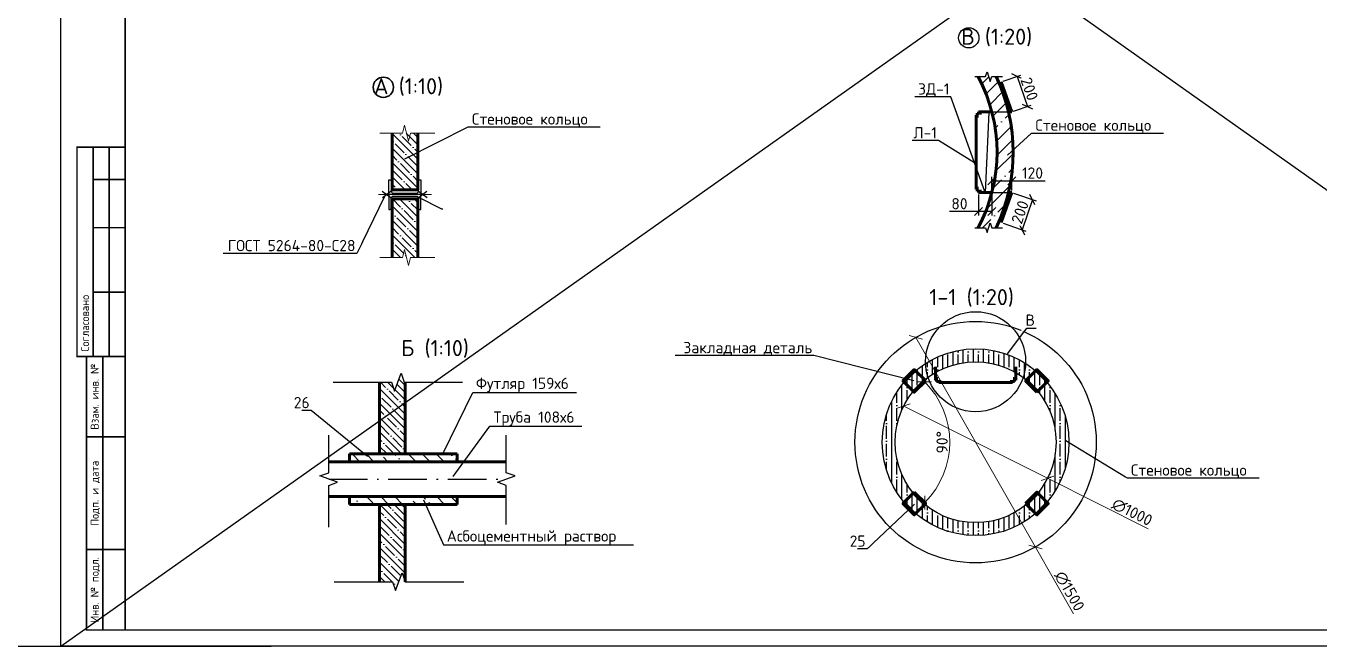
# Model space of a CAD drawing. Header units: metres. Extents: x -18 to 14983, y 1157 to 3877.
# Drawn here: x 9248.6 to 9650.6, y 2825.6 to 3018.3 of the extents above; entities that cross this region are included whole.
import ezdxf
from ezdxf import colors
from ezdxf.entities.mleader import LeaderData, LeaderLine
from ezdxf.enums import TextEntityAlignment as Align
from ezdxf.math import Vec2, Vec3

# ---------------------------------------------------------------- set-up
doc = ezdxf.new("R2010")
doc.units = ezdxf.units.M
for name, pattern in [('ACAD_ISO04W100', [30, 24, -3, 0, -3]), ('ACAD_ISO10W100', [18.5, 12, -3, 0.5, -3]), ('осевая2', [28.575, 19.05, -3.175, 3.175, -3.175])]:
    doc.linetypes.add(name, pattern=pattern)
for name, color, linetype, lineweight in [('Осевая', 2, 'осевая2', 30), ('Основной', 1, 'Continuous', 60), ('Размер 3.5', 250, 'Continuous', 35), ('Тонкие', 5, 'Continuous', 30), ('шриховка', 251, 'ACAD_ISO04W100', 15)]:
    doc.layers.add(name, color=color, linetype=linetype, lineweight=lineweight)
doc.styles.add('-ISOCPEUR-', font='isocpeur.ttf')
doc.styles.add('GOST', font='GOST_Common.ttf')
doc.dimstyles.new('1 к 50', dxfattribs={"dimtxt": 3.5, "dimasz": 2.5, "dimexe": 1.25, "dimexo": 0.625, "dimtad": 1, "dimdec": 1, "dimlfac": 50, "dimrnd": 0.1, "dimtxsty": 'GOST', "dimblk": 'OBLIQUE', "dimcen": 2.5, "dimclrd": 256, "dimclre": 256, "dimclrt": 256, "dimadec": 0, "dimazin": 0, "dimtfac": 1, "dimtdec": 1, "dimtmove": 0, "dimatfit": 3, "dimfxl": 1, "dimtfill": 1, "dimlwe": -1, "dimarcsym": 0})
doc.dimstyles.new('М 1 к 20', dxfattribs={"dimtxt": 3.5, "dimasz": 3, "dimexe": 1.25, "dimexo": 0, "dimtad": 1, "dimdec": 0, "dimlfac": 20, "dimzin": 0, "dimdsep": 46, "dimtxsty": 'GOST', "dimblk": 'OBLIQUE', "dimcen": 5, "dimadec": 8, "dimazin": 0, "dimtfac": 1, "dimtdec": 0, "dimtmove": 0, "dimatfit": 3, "dimldrblk": 'NONE', "dimfxl": 1.25, "dimtolj": 1, "dimtzin": 0, "dimlwd": 20, "dimlwe": 20, "dimarcsym": 1})

# ---------------------------------------------------------------- blocks, each defined once
blk = doc.blocks.new('*U156')
for p, q in [((-2.5, 2.12), (2.5, 2.12)), ((-2.5, -2.12), (2.5, -2.12))]:
    blk.add_line(p, q)
blk.add_lwpolyline([(2.5, -2.5), (-2.5, -2.5), (-2.5, 2.5), (2.5, 2.5)], close=True)
blk = doc.blocks.new('*U157')
at = {"layer": 'Основной', "color": 0, "linetype": 'ByBlock', "lineweight": -2, "transparency": 16777216}
blk.add_blockref('*U156', (4425.86, 222.14), dxfattribs=at)
for p, rotation in [((4398.92, 195.2), 90), ((4452.8, 195.2), 270), ((4425.86, 168.26), 180)]:
    blk.add_blockref('*U156', p, dxfattribs=dict(at, rotation=rotation))
blk = doc.blocks.new('_Oblique')
at = {"color": 0, "linetype": 'ByBlock', "lineweight": -2}
blk.add_line((-0.5, -0.5), (0.5, 0.5), dxfattribs=at)
blk = doc.blocks.new('*D160')
at = {"color": 0, "lineweight": 20, "transparency": 16777216}
blk.add_arc((9509.25, 2888.94), 26.51, 315, 45, dxfattribs=at)
at = {"layer": 'Defpoints', "color": 0, "transparency": 16777216}
for p in [(9528.29, 2907.99), (9524.76, 2904.46), (9534.85, 2882.08), (9524.76, 2873.43), (9528.29, 2869.89)]:
    blk.add_point(p, dxfattribs=at)
at = {"color": 0, "lineweight": 20, "transparency": 16777216, "xscale": 3, "yscale": 3, "zscale": 3}
for p, rotation in [((9527.99, 2907.69), 134.9999999999918), ((9527.99, 2870.19), 224.9999999999905)]:
    blk.add_blockref('_Oblique', p, dxfattribs=dict(at, rotation=rotation))
at = {"color": 0, "transparency": 16777216, "insert": (9533.38, 2888.94), "char_height": 3.5, "attachment_point": 5, "rotation": 90, "style": '-ISOCPEUR-'}
blk.add_mtext('\\A1;90°', dxfattribs=at)
blk = doc.blocks.new('_None')
blk = doc.blocks.new('*D161')
at = {"color": 0, "lineweight": 20, "transparency": 16777216}
for p in [(9521.46, 2900.15), (9597.43, 2862.04)]:
    blk.add_line(p, (9566.15, 2877.73), dxfattribs=at)
at = {"layer": 'Defpoints', "color": 0, "transparency": 16777216}
for p in [(9521.46, 2900.15), (9566.15, 2877.73)]:
    blk.add_point(p, dxfattribs=at)
at = {"color": 0, "lineweight": 20, "transparency": 16777216, "xscale": 3, "yscale": 3, "zscale": 3}
for p, rotation in [((9521.46, 2900.15), 333.3556033009259), ((9566.15, 2877.73), 153.3556033009259)]:
    blk.add_blockref('_Oblique', p, dxfattribs=dict(at, rotation=rotation))
at = {"color": 0, "transparency": 16777216, "insert": (9592.46, 2867.19), "char_height": 3.5, "attachment_point": 5, "rotation": 333.3556, "style": '-ISOCPEUR-'}
blk.add_mtext('\\A1;∅1000', dxfattribs=at)
blk = doc.blocks.new('*D162')
at = {"color": 0, "lineweight": 20, "transparency": 16777216}
for p in [(9525.2, 2921.5), (9574.27, 2835.64)]:
    blk.add_line(p, (9562.41, 2856.38), dxfattribs=at)
at = {"layer": 'Defpoints', "color": 0, "transparency": 16777216}
for p in [(9525.2, 2921.5), (9562.41, 2856.38)]:
    blk.add_point(p, dxfattribs=at)
at = {"color": 0, "lineweight": 20, "transparency": 16777216, "xscale": 3, "yscale": 3, "zscale": 3}
for p, rotation in [((9525.2, 2921.5), 299.7473686392551), ((9562.41, 2856.38), 119.7473686392551)]:
    blk.add_blockref('_Oblique', p, dxfattribs=dict(at, rotation=rotation))
at = {"color": 0, "transparency": 16777216, "insert": (9572.98, 2842.68), "char_height": 3.5, "attachment_point": 5, "rotation": 299.7474, "style": '-ISOCPEUR-'}
blk.add_mtext('\\A1;∅1500', dxfattribs=at)
blk = doc.blocks.new('*D163')
at = {"transparency": 16777216}
for p, q in [((9544.73, 2965.92), (9544.73, 2959.4)), ((9548.87, 2965.92), (9548.87, 2959.4))]:
    blk.add_line(p, q, dxfattribs=at)
at = {"lineweight": -2, "transparency": 16777216}
for p, q in [((9544.73, 2960.65), (9535.7, 2960.65)), ((9548.87, 2960.65), (9544.73, 2960.65))]:
    blk.add_line(p, q, dxfattribs=at)
at = {"layer": 'Defpoints', "color": 0, "transparency": 16777216}
for p in [(9544.73, 2966.54), (9548.87, 2966.54), (9548.87, 2960.65)]:
    blk.add_point(p, dxfattribs=at)
at = {"lineweight": -2, "transparency": 16777216, "xscale": 2.5, "yscale": 2.5, "zscale": 2.5, "rotation": 180}
blk.add_blockref('_Oblique', (9544.73, 2960.65), dxfattribs=at)
at = {"lineweight": -2, "transparency": 16777216, "xscale": 2.5, "yscale": 2.5, "zscale": 2.5}
blk.add_blockref('_Oblique', (9548.87, 2960.65), dxfattribs=at)
at = {"transparency": 16777216, "insert": (9538.78, 2963.03), "char_height": 3.5, "attachment_point": 5, "style": '-ISOCPEUR-', "bg_fill": 3, "box_fill_scale": 1.1, "bg_fill_color": 256, "bg_fill_true_color": 13158600, "bg_fill_transparency": 0}
blk.add_mtext('80', dxfattribs=at)
blk = doc.blocks.new('*D164')
at = {"transparency": 16777216}
for p, q in [((9552.38, 3001.09), (9557.86, 3002.99)), ((9555.63, 2991.74), (9561.1, 2993.64))]:
    blk.add_line(p, q, dxfattribs=at)
at = {"lineweight": -2, "transparency": 16777216}
blk.add_line((9556.68, 3002.58), (9559.92, 2993.23), dxfattribs=at)
at = {"layer": 'Defpoints', "color": 0, "transparency": 16777216}
for p in [(9551.79, 3000.89), (9555.04, 2991.54)]:
    blk.add_point(p, dxfattribs=at)
at = {"lineweight": -2, "transparency": 16777216, "xscale": 2.5, "yscale": 2.5, "zscale": 2.5}
for p, rotation in [((9556.68, 3002.58), 109.1384464450715), ((9559.92, 2993.23), 289.1384464450716)]:
    blk.add_blockref('_Oblique', p, dxfattribs=dict(at, rotation=rotation))
at = {"transparency": 16777216, "insert": (9560.54, 2998.69), "char_height": 3.5, "attachment_point": 5, "rotation": 289.1384, "style": '-ISOCPEUR-', "bg_fill": 3, "box_fill_scale": 1.1, "bg_fill_color": 256, "bg_fill_true_color": 13158600, "bg_fill_transparency": 0}
blk.add_mtext('200', dxfattribs=at)
at = {"layer": 'Defpoints', "color": 0, "transparency": 16777216}
blk.add_point((9559.92, 2993.23), dxfattribs=at)
blk = doc.blocks.new('*D165')
at = {"transparency": 16777216}
for p, q in [((9555.63, 2966.34), (9562.66, 2963.89)), ((9552.38, 2956.99), (9559.42, 2954.55))]:
    blk.add_line(p, q, dxfattribs=at)
at = {"lineweight": -2, "transparency": 16777216}
blk.add_line((9561.48, 2964.3), (9558.24, 2954.96), dxfattribs=at)
at = {"layer": 'Defpoints', "color": 0, "transparency": 16777216}
blk.add_point((9551.79, 2957.19), dxfattribs=at)
at = {"lineweight": -2, "transparency": 16777216, "xscale": 2.5, "yscale": 2.5, "zscale": 2.5}
for p, rotation in [((9561.48, 2964.3), 70.86155355492849), ((9558.24, 2954.96), 250.8615535549284)]:
    blk.add_blockref('_Oblique', p, dxfattribs=dict(at, rotation=rotation))
at = {"transparency": 16777216, "insert": (9557.62, 2960.41), "char_height": 3.5, "attachment_point": 5, "rotation": 70.8616, "style": '-ISOCPEUR-', "bg_fill": 3, "box_fill_scale": 1.1, "bg_fill_color": 256, "bg_fill_true_color": 13158600, "bg_fill_transparency": 0}
blk.add_mtext('200', dxfattribs=at)
at = {"layer": 'Defpoints', "color": 0, "transparency": 16777216}
for p in [(9555.04, 2966.54), (9558.24, 2954.96)]:
    blk.add_point(p, dxfattribs=at)
blk = doc.blocks.new('*D158')
at = {"transparency": 16777216}
for p, q in [((9548.87, 2967.17), (9548.87, 2971.43)), ((9555.04, 2967.17), (9555.04, 2971.43))]:
    blk.add_line(p, q, dxfattribs=at)
at = {"lineweight": -2, "transparency": 16777216}
for p, q in [((9548.87, 2970.18), (9555.04, 2970.18)), ((9555.04, 2970.18), (9565.44, 2970.18))]:
    blk.add_line(p, q, dxfattribs=at)
at = {"layer": 'Defpoints', "color": 0, "transparency": 16777216}
for p in [(9555.04, 2970.18), (9548.87, 2966.54), (9555.04, 2966.54)]:
    blk.add_point(p, dxfattribs=at)
at = {"lineweight": -2, "transparency": 16777216, "xscale": 2.5, "yscale": 2.5, "zscale": 2.5, "rotation": 180}
blk.add_blockref('_Oblique', (9548.87, 2970.18), dxfattribs=at)
at = {"lineweight": -2, "transparency": 16777216, "xscale": 2.5, "yscale": 2.5, "zscale": 2.5}
blk.add_blockref('_Oblique', (9555.04, 2970.18), dxfattribs=at)
at = {"transparency": 16777216, "insert": (9561.49, 2972.56), "char_height": 3.5, "attachment_point": 5, "style": '-ISOCPEUR-', "bg_fill": 3, "box_fill_scale": 1.1, "bg_fill_color": 256, "bg_fill_true_color": 13158600, "bg_fill_transparency": 0}
blk.add_mtext('120', dxfattribs=at)

msp = doc.modelspace()

# ---------------------------------------------------------------- hatches: boundary and pattern name
h = msp.add_hatch()
h.set_pattern_fill('ANSI35', color=256, scale=0.5, angle=45)
h.set_pattern_definition([(90, (6552.2783, -378.645), (-3.175, 0), []), (90, (6553.8658, -377.0574), (-3.175, 0), [3.96875, -0.79375, 0, -0.79375])])
h.paths.add_polyline_path([(9514.808, 2888.9422, 1), (9572.808, 2888.9422, 1)])
h.paths.add_polyline_path([(9568.808, 2888.9422, -1), (9518.808, 2888.9422, -1)], flags=16)
at = {"layer": 'шриховка'}
h = msp.add_hatch(dxfattribs=at)
h.set_pattern_fill('ANSI35', color=256, style=0)
h.set_pattern_definition([(45, (-24796.479, 7538.079), (-4.4901281, 4.4901281), []), (45, (-24791.9886, 7538.079), (-4.4901281, 4.4901281), [7.9375, -1.5875, 0, -1.5875])])
h.paths.add_polyline_path([(9554.0191, 2991.54), (9548.8707, 2991.54, -0.12701665), (9548.8707, 2966.54), (9554.0191, 2966.54, 0.11514294)])
h.paths.add_polyline_path([(9550.1871, 3002.5359), (9548.8515, 3002.5359), (9548.3515, 3001.0359), (9547.3515, 3004.0359), (9546.8515, 3002.5359), (9544.5939, 3002.5359, -0.05919825), (9548.8707, 2991.54), (9554.0191, 2991.54, 0.05307849)])
h.paths.add_polyline_path([(9554.0191, 2966.54), (9548.8707, 2966.54, -0.05919825), (9544.5939, 2955.5442), (9546.8515, 2955.5442), (9547.3515, 2954.0442), (9548.3515, 2957.0442), (9548.8515, 2955.5442), (9550.1871, 2955.5442, 0.05307849)])
at = {"layer": 'шриховка', "lineweight": 20}
h = msp.add_hatch(dxfattribs=at)
h.set_pattern_fill('ANSI35', color=256, scale=0.5, angle=90, style=0)
h.set_pattern_definition([(135, (2057.331, -2053.4736), (-2.245064, -2.245064), []), (135, (2057.331, -2051.2286), (-2.245064, -2.245064), [3.96875, -0.79375, 0, -0.79375])])
h.paths.add_polyline_path([(9370.4041, 2984.9284), (9370.4041, 2967.3054), (9362.4041, 2967.3054), (9362.4041, 2984.9284)])
h.paths.add_polyline_path([(9362.4041, 2964.4969), (9370.4041, 2964.4969), (9370.4041, 2946.298), (9362.4041, 2946.298)])
h = msp.add_hatch(dxfattribs=at)
h.set_pattern_fill('ANSI35', color=256, scale=0.5, angle=90, style=0)
h.set_pattern_definition([(135, (9040.4756, 2599.5164), (-2.245064, -2.245064), []), (135, (9040.4756, 2601.7615), (-2.245064, -2.245064), [3.96875, -0.79375, 0, -0.79375])])
h.paths.add_polyline_path([(9362.2093, 2907.593), (9358.521, 2907.593), (9358.521, 2885.324), (9366.521, 2885.324), (9366.521, 2907.593), (9366.2093, 2907.593), (9365.2093, 2910.3404), (9363.2093, 2904.8455)])
h.paths.add_polyline_path([(9358.521, 2845.5735), (9362.5263, 2845.5735), (9363.5263, 2842.826), (9365.5263, 2848.3209), (9366.521, 2845.588), (9366.521, 2869.624), (9358.521, 2869.624)])
at = {"layer": 'шриховка'}
h = msp.add_hatch(dxfattribs=at)
h.set_pattern_fill('ANSI36', color=256, scale=0.970787, angle=-90)
h.set_pattern_definition([(315, (8602.3757, 2203.1806), (5.993564, -1.634608), [7.705618, -1.541124, 0, -1.541124])])
h.paths.add_polyline_path([(9349.2064, 2885.324), (9349.2064, 2882.874), (9382.6349, 2882.874), (9382.6349, 2885.324)])
h.paths.add_polyline_path([(9349.2064, 2872.074), (9349.2064, 2869.624), (9382.6349, 2869.624), (9382.6349, 2872.074)])

# ---------------------------------------------------------------- linework, layer by layer
msp.add_line((9194.0912, 2825.5891), (9324.8398, 2825.5891))
at = {"const_width": 0.5}
for points in [[(9279.4655, 2915.5891), (9264.4655, 2915.5891), (9264.4655, 2980.5891), (9279.4655, 2980.5891)], [(9269.4655, 2980.5891), (9269.4655, 2915.5891)], [(9274.4655, 2980.5891), (9274.4655, 2915.5891)], [(9269.4655, 2970.5891), (9279.4655, 2970.5891)], [(9269.4655, 2955.5891), (9279.4655, 2955.5891)], [(9269.4655, 2935.5891), (9279.4655, 2935.5891)], [(9279.4655, 2830.5891), (9267.4655, 2830.5891), (9267.4655, 2915.5891), (9279.4655, 2915.5891)], [(9272.4655, 2915.5891), (9272.4655, 2830.5891)], [(9267.4655, 2890.5891), (9279.4655, 2890.5891)], [(9267.4655, 2855.5891), (9279.4655, 2855.5891)]]:
    msp.add_lwpolyline(points, dxfattribs=at)
at = {"linetype": 'Continuous'}
for points in [[(9344.1281, 2907.593), (9362.2093, 2907.593), (9363.2093, 2904.8455), (9365.2093, 2910.3404), (9366.2093, 2907.593), (9384.3562, 2907.593)], [(9342.7372, 2862.5912), (9342.7372, 2875.474), (9345.4846, 2876.474), (9339.9897, 2878.474), (9342.7372, 2879.474), (9342.7372, 2891.1379)], [(9397.89, 2862.5912), (9397.89, 2875.474), (9395.1425, 2876.474), (9400.6374, 2878.474), (9397.89, 2879.474), (9397.89, 2891.1379)], [(9344.445, 2845.5735), (9362.5263, 2845.5735), (9363.5263, 2842.826), (9365.5263, 2848.3209), (9366.5263, 2845.5735), (9384.6731, 2845.5735)]]:
    msp.add_lwpolyline(points, dxfattribs=at)
msp.add_circle((9543.808, 2913.9422), 15.5387)
at = {"layer": 'Осевая', "color": 2, "lineweight": 20}
msp.add_line((9358.1682, 2965.8487), (9374.6225, 2965.8487), dxfattribs=at)
at = {"layer": 'Осевая', "linetype": 'ACAD_ISO10W100'}
msp.add_line((9342.7372, 2877.474), (9397.89, 2877.474), dxfattribs=at)
at = {"layer": 'Основной'}
for p, q in [((9555.0369, 2991.54), (9551.7933, 3000.8868)), ((9544.7275, 2991.54), (9548.8707, 2991.54)), ((9555.0369, 2991.54), (9554.0191, 2991.54)), ((9543.9701, 2990.4998), (9543.9701, 2967.5926)), ((9544.7275, 2966.54), (9548.8707, 2966.54)), ((9555.0369, 2966.54), (9551.7933, 2957.1933)), ((9555.0369, 2966.54), (9554.0191, 2966.54)), ((9531.308, 2908.2112), (9531.308, 2912.3545)), ((9556.308, 2908.2112), (9556.308, 2912.3545)), ((9532.3482, 2907.4539), (9555.2554, 2907.4539))]:
    msp.add_line(p, q, dxfattribs=at)
at = {"layer": 'Основной', "lineweight": 60}
for p, q in [((9544.3063, 2989.7782), (9544.3063, 2991.1778)), ((9544.3063, 2991.1778), (9545.6802, 2991.1778)), ((9531.6703, 2907.7901), (9531.6703, 2909.164)), ((9533.0698, 2907.7901), (9531.6703, 2907.7901)), ((9554.5461, 2907.7901), (9555.9457, 2907.7901)), ((9555.9457, 2907.7901), (9555.9457, 2909.164))]:
    msp.add_line(p, q, dxfattribs=at)
at = {"layer": 'Основной', "color": 1, "lineweight": 60}
for p, q in [((9362.4041, 2967.3054), (9362.4041, 2984.9284)), ((9370.4041, 2984.9284), (9370.4041, 2967.3054)), ((9370.4041, 2967.3054), (9362.4041, 2967.3054)), ((9362.4041, 2946.298), (9362.4041, 2964.4969)), ((9362.4041, 2964.4969), (9370.4041, 2964.4969)), ((9370.4041, 2964.4969), (9370.4041, 2946.298)), ((9358.521, 2885.324), (9358.521, 2907.593)), ((9366.521, 2907.593), (9366.521, 2885.324)), ((9342.7372, 2882.874), (9397.89, 2882.874)), ((9382.6349, 2885.324), (9349.2064, 2885.324)), ((9349.2064, 2885.324), (9349.2064, 2882.874)), ((9382.6349, 2885.324), (9382.6349, 2882.874)), ((9397.89, 2872.074), (9342.7372, 2872.074)), ((9349.2064, 2869.624), (9349.2064, 2872.074)), ((9382.6349, 2869.624), (9382.6349, 2872.074)), ((9382.6349, 2869.624), (9349.2064, 2869.624)), ((9358.521, 2869.624), (9358.521, 2845.5735)), ((9366.521, 2845.588), (9366.521, 2869.624))]:
    msp.add_line(p, q, dxfattribs=at)
at = {"layer": 'Основной', "color": 6, "lineweight": 60}
for p, q in [((9544.7275, 2966.54), (9548.8707, 2966.54)), ((9556.308, 2908.2112), (9556.308, 2912.3545))]:
    msp.add_line(p, q, dxfattribs=at)
at = {"layer": 'Основной'}
for radius, start, end in [(50, 331.971062, 28.028938), (55, 334.710152, 25.289848)]:
    msp.add_arc((9500.4584, 2979.04), radius, start, end, dxfattribs=at)
at = {"layer": 'Размер 3.5', "color": 0}
msp.add_circle((9359.6987, 2999.1965), 3.1532, dxfattribs=at)
at = {"layer": 'Тонкие', "color": 30, "lineweight": 25, "ltscale": 10}
for p, q in [((9548.8707, 2991.54), (9554.0191, 2991.54)), ((9548.8707, 2966.54), (9554.0191, 2966.54))]:
    msp.add_line(p, q, dxfattribs=at)
at = {"layer": 'Тонкие', "color": 3}
for p, q in [((9362.0413, 2964.8456), (9359.3661, 2966.8519)), ((9362.0092, 2966.8629), (9359.3981, 2964.8345)), ((9373.2944, 2964.8456), (9370.6191, 2966.8519)), ((9373.2623, 2966.8629), (9370.6512, 2964.8345))]:
    msp.add_line(p, q, dxfattribs=at)
at = {"layer": 'Тонкие', "linetype": 'Continuous', "lineweight": 25}
for points in [[(9543.5673, 3002.5359), (9546.8515, 3002.5359), (9547.3515, 3004.0359), (9548.3515, 3001.0359), (9548.8515, 3002.5359), (9552.1358, 3002.5359)], [(9543.5673, 2955.5442), (9546.8515, 2955.5442), (9547.3515, 2954.0442), (9548.3515, 2957.0442), (9548.8515, 2955.5442), (9552.1358, 2955.5442)]]:
    msp.add_lwpolyline(points, dxfattribs=at)
at = {"layer": 'Тонкие', "lineweight": 20}
for points in [[(9375.7161, 2984.9284), (9368.1541, 2984.9284), (9367.5291, 2982.4284), (9366.2791, 2987.4284), (9365.6541, 2984.9284), (9358.6444, 2984.9284)], [(9375.7161, 2946.298), (9368.1541, 2946.298), (9367.5291, 2943.798), (9366.2791, 2948.798), (9365.6541, 2946.298), (9358.6444, 2946.298)]]:
    msp.add_lwpolyline(points, dxfattribs=at)
at = {"layer": 'Тонкие', "ltscale": 100}
for points in [[(9361.3953, 2965.8487), (9361.3953, 2970.4487), (9361.7553, 2970.4487, -0.41421356), (9362.1553, 2970.0487), (9362.1553, 2966.9987, 0.41421356), (9362.8553, 2966.2987), (9369.9353, 2966.2987, 0.41421356), (9370.6353, 2966.9987), (9370.6353, 2970.0487, -0.41421356), (9371.0353, 2970.4487), (9371.3953, 2970.4487), (9371.3953, 2965.8487)], [(9361.3953, 2965.8487), (9361.3953, 2961.2487), (9361.7553, 2961.2487, 0.41421356), (9362.1553, 2961.6487), (9362.1553, 2964.6987, -0.41421356), (9362.8553, 2965.3987), (9369.9353, 2965.3987, -0.41421356), (9370.6353, 2964.6987), (9370.6353, 2961.6487, 0.41421356), (9371.0353, 2961.2487), (9371.3953, 2961.2487), (9371.3953, 2965.8487)]]:
    msp.add_lwpolyline(points, format="xyb", close=True, dxfattribs=at)
at = {"layer": 'Тонкие'}
msp.add_circle((9541.6737, 3014.5672), 3.1532, dxfattribs=at)
at = {"layer": 'Тонкие', "lineweight": 30}
for radius in [37.5, 29, 25]:
    msp.add_circle((9543.808, 2888.9422), radius, dxfattribs=at)

# ---------------------------------------------------------------- block references
at = {"layer": 'Основной', "rotation": 45}
msp.add_blockref('*U157', (6552.2783, -378.6449), dxfattribs=at)

# ---------------------------------------------------------------- texts
at = {"style": 'GOST'}
msp.add_text('Согласовано', height=2.5, rotation=90, dxfattribs=at).set_placement((9266.9655, 2917.0891), align=Align.MIDDLE_LEFT)
for s, p in [('Взам. инв. №', (9269.9655, 2903.0891)), ('Подп. и дата', (9269.9655, 2873.0891)), ('Инв. № подл.', (9269.9655, 2843.0891))]:
    msp.add_text(s, height=2.5, rotation=90, dxfattribs=at).set_placement(p, align=Align.MIDDLE_CENTER)
at = {"layer": 'Размер 3.5', "color": 0, "style": '-ISOCPEUR-'}
for s, p in [('В (1:20)', (9539.3306, 3012.4285)), ('А (1:10)', (9356.798, 2997.0371)), ('Б (1:10)', (9365.2257, 2915.6795))]:
    msp.add_text(s, height=5, dxfattribs=at).set_placement(p)

# ---------------------------------------------------------------- next in the draw order: leaders
at = {"layer": 'Размер 3.5'}
ml = msp.add_multileader_mtext('Standard', dxfattribs=at)
ml.set_content('Закладная деталь', color=256, style='-ISOCPEUR-')
ml.set_leader_properties()
ml.build(insert=Vec2(0, 0))
ml.multileader.update_dxf_attribs({"text_left_attachment_type": 6, "text_right_attachment_type": 6, "dogleg_length": 0.36, "arrow_head_size": 0.18})
ctx = ml.context
ctx.base_point, ctx.char_height, ctx.arrow_head_size, ctx.landing_gap_size, ctx.plane_origin = Vec3(9451.8156, 2915.8753), 3.5, 0.18, 0.09, Vec3(9455.712, 2910.1245)
ctx.left_attachment, ctx.right_attachment, ctx.text_align_type = 6, 6, 2
notes = []
notes.append((ctx, [(1, (1, 1, 0), (9493.4806, 2915.8753), (-1, 0), 0.36, [(0, [(9524.7588, 2907.9914)], 0, [])])]))
ctx.mtext.insert, ctx.mtext.alignment, ctx.mtext.flow_direction = Vec3(9493.0306, 2920.0753), 3, 5
ctx.mtext.has_bg_fill, ctx.mtext.bg_color, ctx.mtext.bg_scale_factor, ctx.mtext.bg_transparency, ctx.mtext.use_window_bg_color = 1, -1027028792, 1.5, 0, 1
ml = msp.add_multileader_mtext('Standard', dxfattribs=at)
ml.set_content('Стеновое кольцо', color=256, style='-ISOCPEUR-')
ml.set_leader_properties()
ml.build(insert=Vec2(0, 0))
ml.multileader.update_dxf_attribs({"text_left_attachment_type": 6, "text_right_attachment_type": 6, "dogleg_length": 0.36, "arrow_head_size": 0.18})
ctx = ml.context
ctx.base_point, ctx.char_height, ctx.arrow_head_size, ctx.landing_gap_size, ctx.plane_origin = Vec3(9591.2419, 2877.8436), 3.5, 0.18, 0.09, Vec3(9580.248, 2872.0928)
ctx.left_attachment, ctx.right_attachment, ctx.text_align_type = 6, 6, 2
notes.append((ctx, [(0, (1, 1, 0), (9590.8819, 2877.8436), (1, 0), 0.36, [(0, [(9571.704, 2889.5713)], 0, [])])]))
ctx.mtext.insert, ctx.mtext.alignment, ctx.mtext.flow_direction = Vec3(9628.0819, 2882.0436), 3, 5
ctx.mtext.has_bg_fill, ctx.mtext.bg_color, ctx.mtext.bg_scale_factor, ctx.mtext.bg_transparency, ctx.mtext.use_window_bg_color = 1, -1027028792, 1.5, 0, 1
for ctx, leaders in notes:
    for number, flags, end, landing, length, lines in leaders:
        leader = LeaderData()
        leader.index, (leader.has_last_leader_line, leader.has_dogleg_vector, leader.attachment_direction) = number, flags
        leader.last_leader_point, leader.dogleg_vector, leader.dogleg_length = Vec3(end), Vec3(landing), length
        for number, points, colour, breaks in lines:
            line = LeaderLine()
            line.index, line.vertices, line.color, line.breaks = number, Vec3.list(points), colors.encode_raw_color(colour), breaks
            leader.lines.append(line)
        ctx.leaders.append(leader)

# ---------------------------------------------------------------- next in the draw order: dimensions: what is measured, and where the dimension line sits
for p1, p2, picture, middle in [((9525.2014, 2921.5005), (9562.4146, 2856.3839), '*D162', (9570.9184, 2841.5038)), ((9521.4628, 2900.1535), (9566.1532, 2877.7309), '*D161', (9591.3928, 2865.0673))]:
    dim = msp.add_diameter_dim_2p(p1=p1, p2=p2, dimstyle='М 1 к 20', override={"dimtxsty": '-ISOCPEUR-'})
    dim.commit()
    dim.dimension.update_dxf_attribs({"geometry": picture, "text_midpoint": middle, "dimtype": 163})
dim = msp.add_angular_dim_2l(base=(9534.8547, 2882.0801), line1=((9524.7588, 2873.4285), (9528.2943, 2869.8929)), line2=((9528.2943, 2907.9914), (9524.7588, 2904.4559)), text='90°', dimstyle='М 1 к 20', override={"dimtxsty": '-ISOCPEUR-'})
dim.commit()
dim.dimension.update_dxf_attribs({"geometry": '*D160', "text_midpoint": (9533.3831, 2888.9422)})

# ---------------------------------------------------------------- next in the draw order: leaders
ml = msp.add_multileader_mtext('Standard', dxfattribs=at)
ml.set_content('25', color=256, style='-ISOCPEUR-')
ml.set_leader_properties()
ml.build(insert=Vec2(0, 0))
ml.multileader.update_dxf_attribs({"text_left_attachment_type": 6, "text_right_attachment_type": 6, "dogleg_length": 0.36, "arrow_head_size": 0.18})
ctx = ml.context
ctx.base_point, ctx.char_height, ctx.arrow_head_size, ctx.landing_gap_size, ctx.plane_origin = Vec3(9504.2599, 2855.7619), 3.5, 0.18, 0.09, Vec3(9501.8884, 2864.052)
ctx.left_attachment, ctx.right_attachment, ctx.text_align_type = 6, 6, 2
notes = []
notes.append((ctx, [(1, (1, 1, 0), (9510.0499, 2855.7619), (-1, 0), 0.36, [(0, [(9524.984, 2869.8275)], 0, [])])]))
ctx.mtext.insert, ctx.mtext.width, ctx.mtext.alignment, ctx.mtext.flow_direction = Vec3(9509.5999, 2859.9619), 2.433526, 3, 5
ctx.mtext.has_bg_fill, ctx.mtext.bg_color, ctx.mtext.bg_scale_factor, ctx.mtext.bg_transparency, ctx.mtext.use_window_bg_color = 1, -1027028792, 1.5, 0, 1
for ctx, leaders in notes:
    for number, flags, end, landing, length, lines in leaders:
        leader = LeaderData()
        leader.index, (leader.has_last_leader_line, leader.has_dogleg_vector, leader.attachment_direction) = number, flags
        leader.last_leader_point, leader.dogleg_vector, leader.dogleg_length = Vec3(end), Vec3(landing), length
        for number, points, colour, breaks in lines:
            line = LeaderLine()
            line.index, line.vertices, line.color, line.breaks = number, Vec3.list(points), colors.encode_raw_color(colour), breaks
            leader.lines.append(line)
        ctx.leaders.append(leader)

# ---------------------------------------------------------------- next in the draw order: linework, layer by layer
msp.add_lwpolyline([(9259.4655, 3245.5891), (9853.4655, 3245.5891), (9853.4655, 2825.5891), (9259.4655, 2825.5891)], close=True)
at = {"const_width": 0.5}
msp.add_lwpolyline([(9279.4655, 3240.5891), (9848.4655, 3240.5891), (9848.4655, 2830.5891), (9279.4655, 2830.5891)], close=True, dxfattribs=at)

# ---------------------------------------------------------------- next in the draw order: dimensions: what is measured, and where the dimension line sits
dim = msp.add_aligned_dim(p1=(9551.7933, 3000.8868), p2=(9555.0369, 2991.54), distance=5.1676, text='200', dimstyle='1 к 50', override={"dimtxsty": '-ISOCPEUR-'})
dim.commit()
dim.dimension.update_dxf_attribs({"geometry": '*D164', "text_midpoint": (9560.5408, 2998.6863)})
dim = msp.add_linear_dim(base=(9548.8707, 2960.6548), p1=(9544.7275, 2966.54), p2=(9548.8707, 2966.54), text='80', dimstyle='1 к 50', override={"dimtxsty": '-ISOCPEUR-'})
dim.commit()
dim.dimension.update_dxf_attribs({"geometry": '*D163', "text_midpoint": (9538.7775, 2960.6548), "dimtype": 160})

# ---------------------------------------------------------------- next in the draw order: leaders
at = {"layer": 'Размер 3.5'}
ml = msp.add_multileader_mtext('Standard', dxfattribs=at)
ml.set_content('Стеновое кольцо', color=256, style='-ISOCPEUR-')
ml.set_leader_properties()
ml.build(insert=Vec2(0, 0))
ml.multileader.update_dxf_attribs({"text_left_attachment_type": 6, "text_right_attachment_type": 6, "dogleg_length": 0.36, "arrow_head_size": 0.18})
ctx = ml.context
ctx.base_point, ctx.char_height, ctx.arrow_head_size, ctx.landing_gap_size, ctx.plane_origin = Vec3(9386.3863, 2986.905), 3.5, 0.18, 0.09, Vec3(9375.3924, 2981.1542)
ctx.left_attachment, ctx.right_attachment, ctx.text_align_type = 6, 6, 2
notes = []
notes.append((ctx, [(0, (1, 1, 0), (9386.0263, 2986.905), (1, 0), 0.36, [(0, [(9366.254, 2976.8842)], 0, [])])]))
ctx.mtext.insert, ctx.mtext.alignment, ctx.mtext.flow_direction = Vec3(9423.2263, 2991.105), 3, 5
ctx.mtext.has_bg_fill, ctx.mtext.bg_color, ctx.mtext.bg_scale_factor, ctx.mtext.bg_transparency, ctx.mtext.use_window_bg_color = 1, -1027028792, 1.5, 0, 1
ml = msp.add_multileader_mtext('Standard', dxfattribs=at)
ml.set_content('', color=256, style='-ISOCPEUR-')
ml.set_leader_properties()
ml.build(insert=Vec2(0, 0))
ml.multileader.update_dxf_attribs({"text_left_attachment_type": 6, "text_right_attachment_type": 6, "dogleg_length": 0.36, "arrow_head_size": 0.18})
ctx = ml.context
ctx.base_point, ctx.char_height, ctx.arrow_head_size, ctx.landing_gap_size, ctx.plane_origin = Vec3(9378.0886, 2961.462), 3.5, 0.18, 0.09, Vec3(9373.3166, 2969.7521)
ctx.left_attachment, ctx.right_attachment, ctx.text_align_type = 6, 6, 2
notes.append((ctx, [(0, (1, 1, 0), (9377.7286, 2961.462), (1, 0), 0.36, [(0, [(9370.4303, 2965.1937)], 0, [])])]))
ctx.mtext.insert, ctx.mtext.alignment, ctx.mtext.flow_direction = Vec3(9382.3786, 2965.662), 3, 5
ctx.mtext.has_bg_fill, ctx.mtext.bg_color, ctx.mtext.bg_scale_factor, ctx.mtext.bg_transparency, ctx.mtext.use_window_bg_color = 1, -1027028792, 1.5, 0, 1
ml = msp.add_multileader_mtext('Standard', dxfattribs=at)
ml.set_content('ГОСТ 5264-80-С28', color=256, style='-ISOCPEUR-')
ml.set_leader_properties()
ml.build(insert=Vec2(0, 0))
ml.multileader.update_dxf_attribs({"text_left_attachment_type": 6, "text_right_attachment_type": 6, "dogleg_length": 0.36, "arrow_head_size": 0.18})
ctx = ml.context
ctx.base_point, ctx.char_height, ctx.arrow_head_size, ctx.landing_gap_size, ctx.plane_origin = Vec3(9311.0539, 2947.575), 3.5, 0.18, 0.09, Vec3(9305.1486, 2936.0035)
ctx.left_attachment, ctx.right_attachment, ctx.text_align_type = 6, 6, 2
notes.append((ctx, [(1, (1, 1, 0), (9351.4939, 2947.575), (-1, 0), 0.36, [(0, [(9360.1641, 2965.4295)], 0, [])])]))
ctx.mtext.insert, ctx.mtext.alignment, ctx.mtext.flow_direction = Vec3(9351.0439, 2951.775), 3, 5
ctx.mtext.has_bg_fill, ctx.mtext.bg_color, ctx.mtext.bg_scale_factor, ctx.mtext.bg_transparency, ctx.mtext.use_window_bg_color = 1, -1027028792, 1.5, 0, 1
ml = msp.add_multileader_mtext('Standard', dxfattribs=at)
ml.set_content('В', color=256, style='-ISOCPEUR-')
ml.set_leader_properties()
ml.build(insert=Vec2(0, 0))
ml.multileader.update_dxf_attribs({"text_left_attachment_type": 6, "text_right_attachment_type": 6, "dogleg_length": 0.36, "arrow_head_size": 0.18})
ctx = ml.context
ctx.base_point, ctx.char_height, ctx.arrow_head_size, ctx.landing_gap_size, ctx.plane_origin = Vec3(9560.0493, 2924.4122), 3.5, 0.18, 0.09, Vec3(9552.8245, 2932.7023)
ctx.left_attachment, ctx.right_attachment, ctx.text_align_type = 6, 6, 2
notes.append((ctx, [(0, (1, 1, 0), (9559.6893, 2924.4122), (1, 0), 0.36, [(0, [(9553.6162, 2916.2332)], 0, [])])]))
ctx.mtext.insert, ctx.mtext.width, ctx.mtext.alignment, ctx.mtext.flow_direction = Vec3(9562.2393, 2928.6122), 2.433526, 3, 5
ctx.mtext.has_bg_fill, ctx.mtext.bg_color, ctx.mtext.bg_scale_factor, ctx.mtext.bg_transparency, ctx.mtext.use_window_bg_color = 1, -1027028792, 1.5, 0, 1
ml = msp.add_multileader_mtext('Standard', dxfattribs=at)
ml.set_content('26', color=256, style='-ISOCPEUR-')
ml.set_leader_properties()
ml.build(insert=Vec2(0, 0))
ml.multileader.update_dxf_attribs({"text_left_attachment_type": 6, "text_right_attachment_type": 6, "dogleg_length": 0.36, "arrow_head_size": 0.18})
ctx = ml.context
ctx.base_point, ctx.char_height, ctx.arrow_head_size, ctx.landing_gap_size, ctx.plane_origin = Vec3(9332.4908, 2898.7954), 3.5, 0.18, 0.09, Vec3(9333.3418, 2898.7733)
ctx.left_attachment, ctx.right_attachment, ctx.text_align_type = 6, 6, 2
notes.append((ctx, [(1, (1, 1, 0), (9337.2308, 2898.7954), (-1, 0), 0.36, [(0, [(9354.8919, 2884.4095)], 0, [])])]))
ctx.mtext.insert, ctx.mtext.width, ctx.mtext.alignment, ctx.mtext.flow_direction = Vec3(9336.7808, 2902.9954), 2.433526, 3, 5
ctx.mtext.has_bg_fill, ctx.mtext.bg_color, ctx.mtext.bg_scale_factor, ctx.mtext.bg_transparency, ctx.mtext.use_window_bg_color = 1, -1027028792, 1.5, 0, 1
ml = msp.add_multileader_mtext('Standard', dxfattribs=at)
ml.set_content('Труба 108х6', color=256, style='-ISOCPEUR-')
ml.set_leader_properties()
ml.build(insert=Vec2(0, 0))
ml.multileader.update_dxf_attribs({"text_left_attachment_type": 6, "text_right_attachment_type": 6, "dogleg_length": 0.36, "arrow_head_size": 0.18})
ctx = ml.context
ctx.base_point, ctx.char_height, ctx.arrow_head_size, ctx.landing_gap_size, ctx.plane_origin = Vec3(9393.133, 2893.934), 3.5, 0.18, 0.09, Vec3(9387.2754, 2878.1624)
ctx.left_attachment, ctx.right_attachment, ctx.text_align_type = 6, 6, 2
notes.append((ctx, [(0, (1, 1, 0), (9392.773, 2893.934), (1, 0), 0.36, [(0, [(9381.3065, 2878.1624)], 0, [])])]))
ctx.mtext.insert, ctx.mtext.alignment, ctx.mtext.flow_direction = Vec3(9419.123, 2898.484), 3, 5
ctx.mtext.has_bg_fill, ctx.mtext.bg_color, ctx.mtext.bg_scale_factor, ctx.mtext.bg_transparency, ctx.mtext.use_window_bg_color = 1, -1027028792, 1.5, 0, 1
ml = msp.add_multileader_mtext('Standard', dxfattribs=at)
ml.set_content('Асбоцементный раствор', color=256, style='-ISOCPEUR-')
ml.set_leader_properties()
ml.build(insert=Vec2(0, 0))
ml.multileader.update_dxf_attribs({"text_left_attachment_type": 6, "text_right_attachment_type": 6, "dogleg_length": 0.36, "arrow_head_size": 0.18})
ctx = ml.context
ctx.base_point, ctx.char_height, ctx.arrow_head_size, ctx.landing_gap_size, ctx.plane_origin = Vec3(9378.7825, 2857.0069), 3.5, 0.18, 0.09, Vec3(9379.5514, 2854.5059)
ctx.left_attachment, ctx.right_attachment, ctx.text_align_type = 6, 6, 2
notes.append((ctx, [(0, (1, 1, 0), (9378.4225, 2857.0069), (1, 0), 0.36, [(0, [(9372.1166, 2871.1871)], 0, [])])]))
ctx.mtext.insert, ctx.mtext.alignment, ctx.mtext.flow_direction = Vec3(9432.0725, 2861.5569), 3, 5
ctx.mtext.has_bg_fill, ctx.mtext.bg_color, ctx.mtext.bg_scale_factor, ctx.mtext.bg_transparency, ctx.mtext.use_window_bg_color = 1, -1027028792, 1.5, 0, 1
for ctx, leaders in notes:
    for number, flags, end, landing, length, lines in leaders:
        leader = LeaderData()
        leader.index, (leader.has_last_leader_line, leader.has_dogleg_vector, leader.attachment_direction) = number, flags
        leader.last_leader_point, leader.dogleg_vector, leader.dogleg_length = Vec3(end), Vec3(landing), length
        for number, points, colour, breaks in lines:
            line = LeaderLine()
            line.index, line.vertices, line.color, line.breaks = number, Vec3.list(points), colors.encode_raw_color(colour), breaks
            leader.lines.append(line)
        ctx.leaders.append(leader)

# ---------------------------------------------------------------- next in the draw order: linework, layer by layer
at = {"layer": 'Основной', "lineweight": 60}
for p, q in [((9544.3063, 2968.3019), (9544.3063, 2966.9023)), ((9544.3063, 2966.9023), (9545.6802, 2966.9023))]:
    msp.add_line(p, q, dxfattribs=at)

# ---------------------------------------------------------------- next in the draw order: texts
at = {"layer": 'Размер 3.5', "color": 0, "style": '-ISOCPEUR-'}
msp.add_text('1-1 (1:20)', height=5, dxfattribs=at).set_placement((9529.4197, 2931.5152))

# ---------------------------------------------------------------- next in the draw order: dimensions: what is measured, and where the dimension line sits
dim = msp.add_aligned_dim(p1=(9555.0369, 2966.54), p2=(9551.7933, 2957.1933), distance=6.8218, text='200', dimstyle='1 к 50', override={"dimtxsty": '-ISOCPEUR-'})
dim.commit()
dim.dimension.update_dxf_attribs({"geometry": '*D165', "text_midpoint": (9557.6161, 2960.4088)})

# ---------------------------------------------------------------- next in the draw order: leaders
at = {"layer": 'Размер 3.5'}
ml = msp.add_multileader_mtext('Standard', dxfattribs=at)
ml.set_content('Стеновое кольцо', color=256, style='-ISOCPEUR-')
ml.set_leader_properties()
ml.build(insert=Vec2(0, 0))
ml.multileader.update_dxf_attribs({"text_left_attachment_type": 6, "text_right_attachment_type": 6, "dogleg_length": 0.36, "arrow_head_size": 0.18})
ctx = ml.context
ctx.base_point, ctx.char_height, ctx.arrow_head_size, ctx.landing_gap_size, ctx.plane_origin = Vec3(9561.5327, 2984.983), 3.5, 0.18, 0.09, Vec3(9550.5389, 2979.2322)
ctx.left_attachment, ctx.right_attachment, ctx.text_align_type = 6, 6, 2
notes = []
notes.append((ctx, [(0, (1, 1, 0), (9561.1727, 2984.983), (1, 0), 0.36, [(0, [(9553.6148, 2977.9627)], 0, [])])]))
ctx.mtext.insert, ctx.mtext.alignment, ctx.mtext.flow_direction = Vec3(9598.3727, 2989.183), 3, 5
ctx.mtext.has_bg_fill, ctx.mtext.bg_color, ctx.mtext.bg_scale_factor, ctx.mtext.bg_transparency, ctx.mtext.use_window_bg_color = 1, -1027028792, 1.5, 0, 1
ml = msp.add_multileader_mtext('Standard', dxfattribs=at)
ml.set_content('Футляр 159х6', color=256, style='-ISOCPEUR-')
ml.set_leader_properties()
ml.build(insert=Vec2(0, 0))
ml.multileader.update_dxf_attribs({"text_left_attachment_type": 6, "text_right_attachment_type": 6, "dogleg_length": 0.36, "arrow_head_size": 0.18})
ctx = ml.context
ctx.base_point, ctx.char_height, ctx.arrow_head_size, ctx.landing_gap_size, ctx.plane_origin = Vec3(9387.8764, 2904.427), 3.5, 0.18, 0.09, Vec3(9383.9283, 2891.2094)
ctx.left_attachment, ctx.right_attachment, ctx.text_align_type = 6, 6, 2
notes.append((ctx, [(0, (1, 1, 0), (9387.5164, 2904.427), (1, 0), 0.36, [(0, [(9378.2211, 2885.3242)], 0, [])])]))
ctx.mtext.insert, ctx.mtext.alignment, ctx.mtext.flow_direction = Vec3(9417.3664, 2908.977), 3, 5
ctx.mtext.has_bg_fill, ctx.mtext.bg_color, ctx.mtext.bg_scale_factor, ctx.mtext.bg_transparency, ctx.mtext.use_window_bg_color = 1, -1027028792, 1.5, 0, 1
for ctx, leaders in notes:
    for number, flags, end, landing, length, lines in leaders:
        leader = LeaderData()
        leader.index, (leader.has_last_leader_line, leader.has_dogleg_vector, leader.attachment_direction) = number, flags
        leader.last_leader_point, leader.dogleg_vector, leader.dogleg_length = Vec3(end), Vec3(landing), length
        for number, points, colour, breaks in lines:
            line = LeaderLine()
            line.index, line.vertices, line.color, line.breaks = number, Vec3.list(points), colors.encode_raw_color(colour), breaks
            leader.lines.append(line)
        ctx.leaders.append(leader)

# ---------------------------------------------------------------- next in the draw order: dimensions: what is measured, and where the dimension line sits
dim = msp.add_linear_dim(base=(9555.0369, 2970.1844), p1=(9548.8707, 2966.54), p2=(9555.0369, 2966.54), text='120', dimstyle='1 к 50', override={"dimtxsty": '-ISOCPEUR-'})
dim.commit()
dim.dimension.update_dxf_attribs({"geometry": '*D158', "text_midpoint": (9561.4869, 2972.5594)})

# ---------------------------------------------------------------- next in the draw order: leaders
ml = msp.add_multileader_mtext('Standard', dxfattribs=at)
ml.set_content('ЗД-1', color=256, style='-ISOCPEUR-')
ml.set_leader_properties()
ml.build(insert=Vec2(0, 0))
ml.multileader.update_dxf_attribs({"text_left_attachment_type": 6, "text_right_attachment_type": 6, "dogleg_length": 0.36, "arrow_head_size": 0.18})
ctx = ml.context
ctx.base_point, ctx.char_height, ctx.arrow_head_size, ctx.landing_gap_size, ctx.plane_origin = Vec3(9525.6155, 2996.2316), 3.5, 0.18, 0.09, Vec3(9484.3514, 2984.0543)
ctx.left_attachment, ctx.right_attachment, ctx.text_align_type = 6, 6, 2
notes = []
notes.append((ctx, [(1, (1, 1, 0), (9536.1305, 2996.2316), (-1, 0), 0.36, [(1, [(9547.9589, 2991.54), (9546.7991, 2966.54)], 0, [])])]))
ctx.mtext.insert, ctx.mtext.alignment, ctx.mtext.flow_direction = Vec3(9535.6805, 3000.4316), 3, 5
ctx.mtext.has_bg_fill, ctx.mtext.bg_color, ctx.mtext.bg_scale_factor, ctx.mtext.bg_transparency, ctx.mtext.use_window_bg_color = 1, -1027028792, 1.5, 0, 1
for ctx, leaders in notes:
    for number, flags, end, landing, length, lines in leaders:
        leader = LeaderData()
        leader.index, (leader.has_last_leader_line, leader.has_dogleg_vector, leader.attachment_direction) = number, flags
        leader.last_leader_point, leader.dogleg_vector, leader.dogleg_length = Vec3(end), Vec3(landing), length
        for number, points, colour, breaks in lines:
            line = LeaderLine()
            line.index, line.vertices, line.color, line.breaks = number, Vec3.list(points), colors.encode_raw_color(colour), breaks
            leader.lines.append(line)
        ctx.leaders.append(leader)

# ---------------------------------------------------------------- next in the draw order: leaders
ml = msp.add_multileader_mtext('Standard', dxfattribs=at)
ml.set_content('Л-1', color=256, style='-ISOCPEUR-')
ml.set_leader_properties()
ml.build(insert=Vec2(0, 0))
ml.multileader.update_dxf_attribs({"text_left_attachment_type": 6, "text_right_attachment_type": 6, "dogleg_length": 0.36, "arrow_head_size": 0.18})
ctx = ml.context
ctx.base_point, ctx.char_height, ctx.arrow_head_size, ctx.landing_gap_size, ctx.plane_origin = Vec3(9524.6938, 2982.6175), 3.5, 0.18, 0.09, Vec3(9546.721, 2976.8667)
ctx.left_attachment, ctx.right_attachment, ctx.text_align_type = 6, 6, 2
notes = []
notes.append((ctx, [(0, (1, 1, 0), (9532.2338, 2982.6175), (-1, 0), 0.36, [(0, [(9543.6451, 2975.5972)], 0, [])])]))
ctx.mtext.insert, ctx.mtext.alignment, ctx.mtext.flow_direction = Vec3(9531.7838, 2986.8175), 3, 5
ctx.mtext.has_bg_fill, ctx.mtext.bg_color, ctx.mtext.bg_scale_factor, ctx.mtext.bg_transparency, ctx.mtext.use_window_bg_color = 1, -1027028792, 1.5, 0, 1
for ctx, leaders in notes:
    for number, flags, end, landing, length, lines in leaders:
        leader = LeaderData()
        leader.index, (leader.has_last_leader_line, leader.has_dogleg_vector, leader.attachment_direction) = number, flags
        leader.last_leader_point, leader.dogleg_vector, leader.dogleg_length = Vec3(end), Vec3(landing), length
        for number, points, colour, breaks in lines:
            line = LeaderLine()
            line.index, line.vertices, line.color, line.breaks = number, Vec3.list(points), colors.encode_raw_color(colour), breaks
            leader.lines.append(line)
        ctx.leaders.append(leader)

# ---------------------------------------------------------------- next in the draw order: linework, layer by layer
for p, q in [((9259.4655, 2825.5891), (9853.4655, 3245.5891)), ((9259.4655, 3245.5891), (9853.4655, 2825.5891))]:
    msp.add_line(p, q)

doc.saveas('drawing.dxf')
